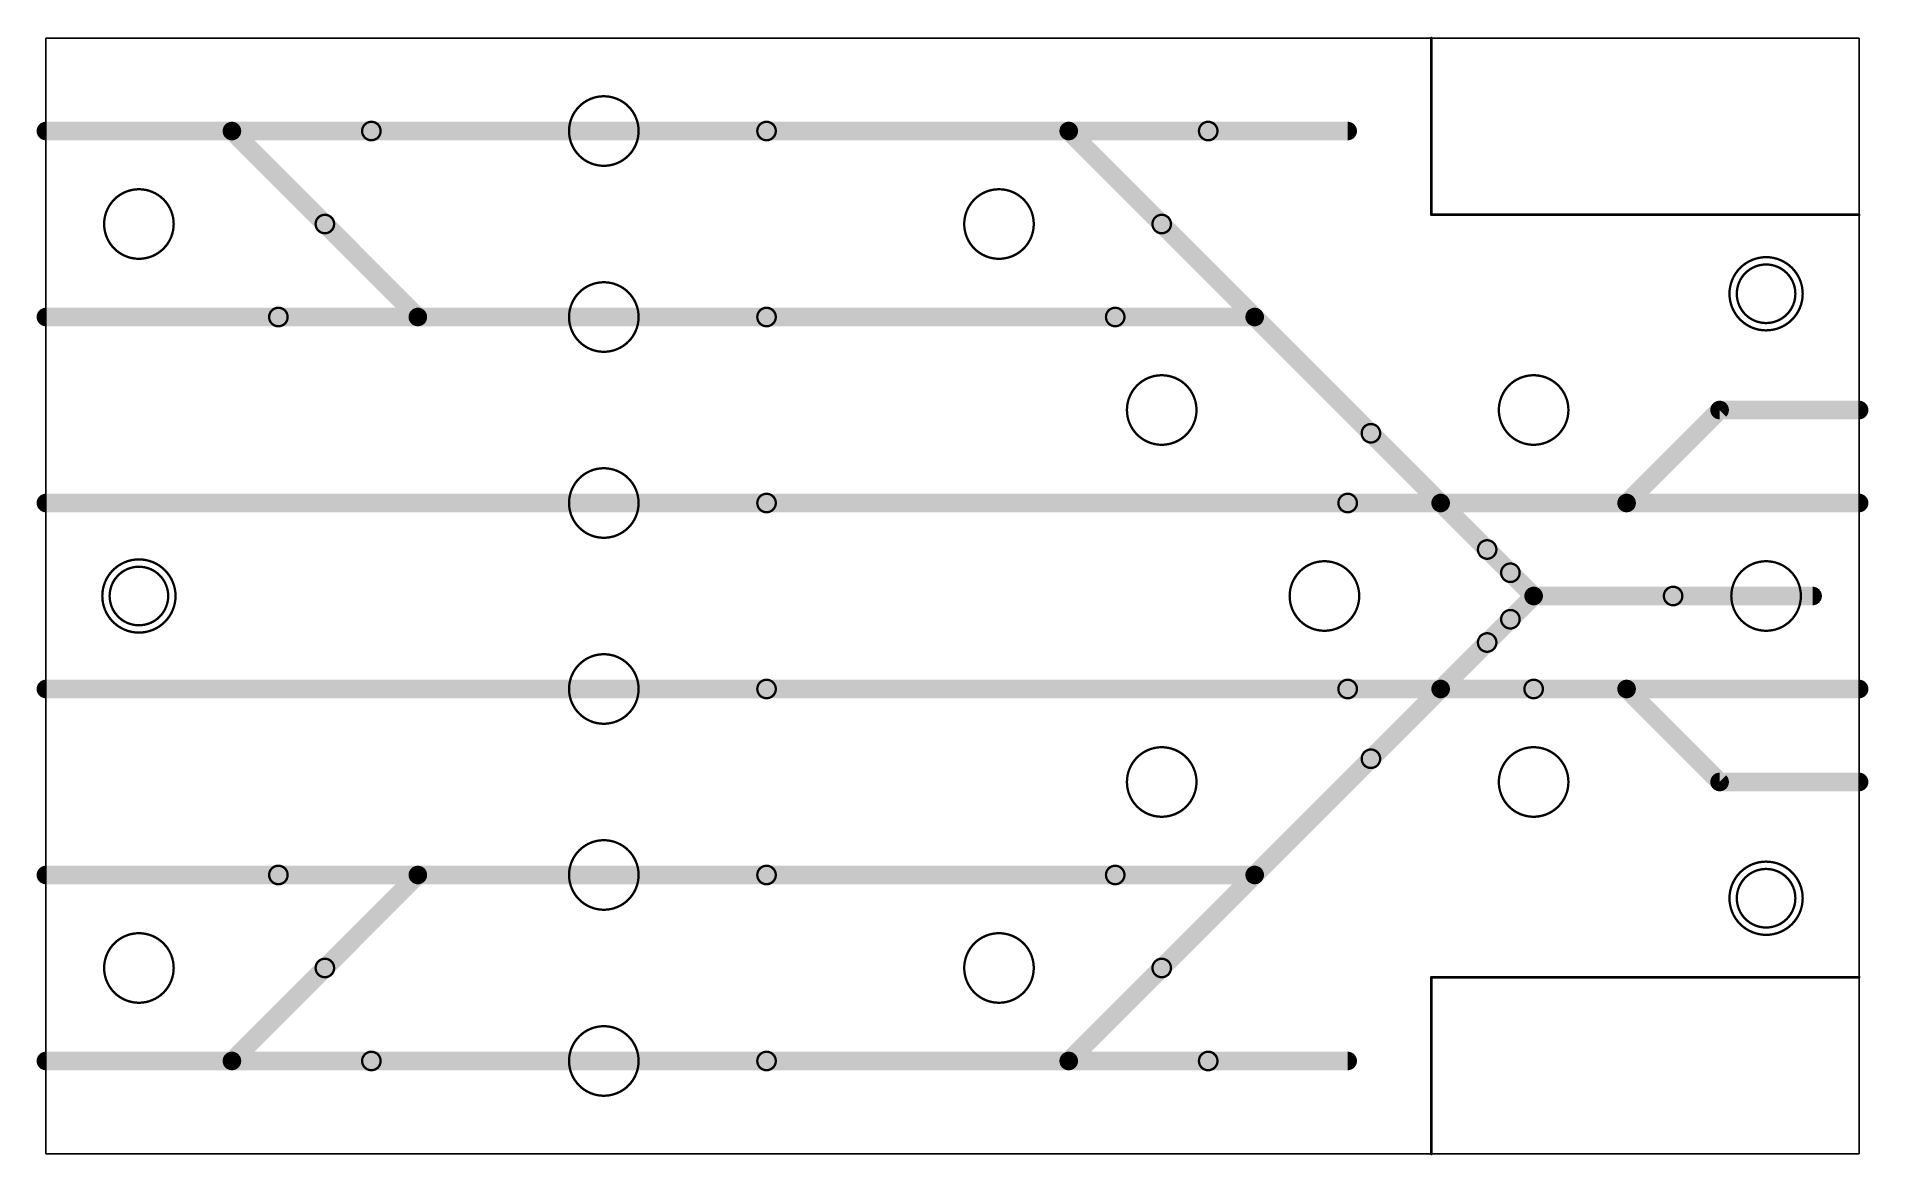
# Model space of a CAD drawing. Extents: x -1 to 100, y 0 to 61.
import ezdxf

# ---------------------------------------------------------------- set-up
doc = ezdxf.new("R2010")
doc.units = 0
for name, color, linetype in [('115', 151, 'CONTINUOUS'), ('117', 190, 'CONTINUOUS'), ('20', 30, 'CONTINUOUS')]:
    doc.layers.add(name, color=color, linetype=linetype)

msp = doc.modelspace()

# ---------------------------------------------------------------- linework, layer by layer
at = {"layer": '115', "const_width": 1.016}
for points in [[(0, 55.88), (10.16, 55.88)], [(10.16, 55.88), (55.88, 55.88)], [(20.32, 45.72), (10.16, 55.88)], [(55.88, 55.88), (71.12, 55.88)], [(55.88, 55.88), (66.04, 45.72)], [(20.32, 45.72), (0, 45.72)], [(66.04, 45.72), (20.32, 45.72)], [(66.04, 45.72), (76.2, 35.56)], [(86.36, 35.56), (91.44, 40.64)], [(91.44, 40.64), (99.06, 40.64)], [(76.2, 35.56), (0, 35.56)], [(76.2, 35.56), (86.36, 35.56)], [(76.2, 35.56), (81.28, 30.48)], [(86.36, 35.56), (99.06, 35.56)], [(76.2, 25.4), (81.28, 30.48)], [(81.28, 30.48), (96.52, 30.48)], [(76.2, 25.4), (0, 25.4)], [(66.04, 15.24), (76.2, 25.4)], [(76.2, 25.4), (86.36, 25.4)], [(86.36, 25.4), (99.06, 25.4)], [(86.36, 25.4), (91.44, 20.32)], [(91.44, 20.32), (99.06, 20.32)], [(20.32, 15.24), (0, 15.24)], [(20.32, 15.24), (10.16, 5.08)], [(66.04, 15.24), (20.32, 15.24)], [(55.88, 5.08), (66.04, 15.24)], [(0, 5.08), (10.16, 5.08)], [(10.16, 5.08), (55.88, 5.08)], [(55.88, 5.08), (71.12, 5.08)]]:
    msp.add_lwpolyline(points, dxfattribs=at)
at = {"layer": '115', "const_width": 0.508}
for points in [[(0, 56.134, 1), (0, 55.626)], [(10.16, 56.134, 1), (10.16, 55.626)], [(10.3396, 56.0596, 1), (9.9804, 55.7004)], [(10.16, 55.626, 1), (10.16, 56.134)], [(55.88, 56.134, 1), (55.88, 55.626)], [(56.0596, 56.0596, 1), (55.7004, 55.7004)], [(55.88, 55.626, 1), (55.88, 56.134)], [(71.12, 55.626, 1), (71.12, 56.134)], [(0, 45.974, 1), (0, 45.466)], [(20.32, 45.974, 1), (20.32, 45.466)], [(20.1404, 45.5404, 1), (20.4996, 45.8996)], [(20.32, 45.466, 1), (20.32, 45.974)], [(66.2196, 45.8996, 1), (65.8604, 45.5404)], [(65.8604, 45.5404, 1), (66.2196, 45.8996)], [(66.04, 45.466, 1), (66.04, 45.974)], [(91.44, 40.894, 1), (91.44, 40.386)], [(91.6196, 40.4604, 1), (91.2604, 40.8196)], [(99.06, 40.386, 1), (99.06, 40.894)], [(0, 35.814, 1), (0, 35.306)], [(76.2, 35.814, 1), (76.2, 35.306)], [(76.3796, 35.7396, 1), (76.0204, 35.3804)], [(76.2, 35.306, 1), (76.2, 35.814)], [(86.36, 35.814, 1), (86.36, 35.306)], [(86.36, 35.306, 1), (86.36, 35.814)], [(99.06, 35.306, 1), (99.06, 35.814)], [(76.0204, 35.3804, 1), (76.3796, 35.7396)], [(86.1804, 35.7396, 1), (86.5396, 35.3804)], [(81.28, 30.734, 1), (81.28, 30.226)], [(81.4596, 30.3004, 1), (81.1004, 30.6596)], [(81.1004, 30.3004, 1), (81.4596, 30.6596)], [(96.52, 30.226, 1), (96.52, 30.734)], [(0, 25.654, 1), (0, 25.146)], [(76.2, 25.654, 1), (76.2, 25.146)], [(76.0204, 25.5796, 1), (76.3796, 25.2204)], [(76.3796, 25.2204, 1), (76.0204, 25.5796)], [(76.2, 25.146, 1), (76.2, 25.654)], [(86.36, 25.654, 1), (86.36, 25.146)], [(86.5396, 25.5796, 1), (86.1804, 25.2204)], [(86.36, 25.146, 1), (86.36, 25.654)], [(99.06, 25.146, 1), (99.06, 25.654)], [(91.44, 20.574, 1), (91.44, 20.066)], [(91.2604, 20.1404, 1), (91.6196, 20.4996)], [(99.06, 20.066, 1), (99.06, 20.574)], [(0, 15.494, 1), (0, 14.986)], [(20.32, 15.494, 1), (20.32, 14.986)], [(20.4996, 15.0604, 1), (20.1404, 15.4196)], [(20.32, 14.986, 1), (20.32, 15.494)], [(65.8604, 15.4196, 1), (66.2196, 15.0604)], [(66.2196, 15.0604, 1), (65.8604, 15.4196)], [(66.04, 14.986, 1), (66.04, 15.494)], [(0, 5.334, 1), (0, 4.826)], [(10.16, 5.334, 1), (10.16, 4.826)], [(9.9804, 5.2596, 1), (10.3396, 4.9004)], [(10.16, 4.826, 1), (10.16, 5.334)], [(55.88, 5.334, 1), (55.88, 4.826)], [(55.7004, 5.2596, 1), (56.0596, 4.9004)], [(55.88, 4.826, 1), (55.88, 5.334)], [(71.12, 4.826, 1), (71.12, 5.334)]]:
    msp.add_lwpolyline(points, format="xyb", dxfattribs=at)
at = {"layer": '117', "const_width": 0.1524}
for points in [[(75.692, 60.96), (75.692, 51.308)], [(75.692, 51.308), (99.06, 51.308)], [(75.692, 0), (75.692, 9.652)], [(75.692, 9.652), (99.06, 9.652)]]:
    msp.add_lwpolyline(points, dxfattribs=at)
at = {"layer": '117'}
for points, const_width in [([(75.7301, 60.96, 1), (75.6539, 60.96)], 0.0762), ([(30.48, 53.98, 1), (30.48, 57.78, 1), (30.48, 53.98)], 0.127), ([(17.78, 55.375, 1), (17.78, 56.385, 1), (17.78, 55.375)], 0.127), ([(39.37, 55.375, 1), (39.37, 56.385, 1), (39.37, 55.375)], 0.127), ([(63.5, 55.375, 1), (63.5, 56.385, 1), (63.5, 55.375)], 0.127), ([(5.08, 48.9, 1), (5.08, 52.7, 1), (5.08, 48.9)], 0.127), ([(52.07, 48.9, 1), (52.07, 52.7, 1), (52.07, 48.9)], 0.127), ([(15.24, 50.295, 1), (15.24, 51.305, 1), (15.24, 50.295)], 0.127), ([(60.96, 50.295, 1), (60.96, 51.305, 1), (60.96, 50.295)], 0.127), ([(75.692, 51.3461, 1), (75.692, 51.2699)], 0.0762), ([(75.6539, 51.308, 1), (75.7301, 51.308)], 0.0762), ([(99.06, 51.2699, 1), (99.06, 51.3461)], 0.0762), ([(93.98, 44.99, 1), (93.98, 48.99, 1), (93.98, 44.99)], 0.127), ([(93.98, 45.39, 1), (93.98, 48.59, 1), (93.98, 45.39)], 0.127), ([(30.48, 43.82, 1), (30.48, 47.62, 1), (30.48, 43.82)], 0.127), ([(12.7, 45.215, 1), (12.7, 46.225, 1), (12.7, 45.215)], 0.127), ([(39.37, 45.215, 1), (39.37, 46.225, 1), (39.37, 45.215)], 0.127), ([(58.42, 45.215, 1), (58.42, 46.225, 1), (58.42, 45.215)], 0.127), ([(60.96, 38.74, 1), (60.96, 42.54, 1), (60.96, 38.74)], 0.127), ([(81.28, 38.74, 1), (81.28, 42.54, 1), (81.28, 38.74)], 0.127), ([(72.39, 38.865, 1), (72.39, 39.875, 1), (72.39, 38.865)], 0.127), ([(30.48, 33.66, 1), (30.48, 37.46, 1), (30.48, 33.66)], 0.127), ([(39.37, 35.055, 1), (39.37, 36.065, 1), (39.37, 35.055)], 0.127), ([(71.12, 35.055, 1), (71.12, 36.065, 1), (71.12, 35.055)], 0.127), ([(78.74, 32.515, 1), (78.74, 33.525, 1), (78.74, 32.515)], 0.127), ([(5.08, 28.48, 1), (5.08, 32.48, 1), (5.08, 28.48)], 0.127), ([(5.08, 28.88, 1), (5.08, 32.08, 1), (5.08, 28.88)], 0.127), ([(69.85, 28.58, 1), (69.85, 32.38, 1), (69.85, 28.58)], 0.127), ([(80.01, 31.245, 1), (80.01, 32.255, 1), (80.01, 31.245)], 0.127), ([(93.98, 28.58, 1), (93.98, 32.38, 1), (93.98, 28.58)], 0.127), ([(88.9, 29.975, 1), (88.9, 30.985, 1), (88.9, 29.975)], 0.127), ([(80.01, 28.705, 1), (80.01, 29.715, 1), (80.01, 28.705)], 0.127), ([(78.74, 27.435, 1), (78.74, 28.445, 1), (78.74, 27.435)], 0.127), ([(30.48, 23.5, 1), (30.48, 27.3, 1), (30.48, 23.5)], 0.127), ([(39.37, 24.895, 1), (39.37, 25.905, 1), (39.37, 24.895)], 0.127), ([(71.12, 24.895, 1), (71.12, 25.905, 1), (71.12, 24.895)], 0.127), ([(81.28, 24.895, 1), (81.28, 25.905, 1), (81.28, 24.895)], 0.127), ([(60.96, 18.42, 1), (60.96, 22.22, 1), (60.96, 18.42)], 0.127), ([(72.39, 21.085, 1), (72.39, 22.095, 1), (72.39, 21.085)], 0.127), ([(81.28, 18.42, 1), (81.28, 22.22, 1), (81.28, 18.42)], 0.127), ([(30.48, 13.34, 1), (30.48, 17.14, 1), (30.48, 13.34)], 0.127), ([(93.98, 11.97, 1), (93.98, 15.97, 1), (93.98, 11.97)], 0.127), ([(12.7, 14.735, 1), (12.7, 15.745, 1), (12.7, 14.735)], 0.127), ([(39.37, 14.735, 1), (39.37, 15.745, 1), (39.37, 14.735)], 0.127), ([(58.42, 14.735, 1), (58.42, 15.745, 1), (58.42, 14.735)], 0.127), ([(93.98, 12.37, 1), (93.98, 15.57, 1), (93.98, 12.37)], 0.127), ([(5.08, 8.26, 1), (5.08, 12.06, 1), (5.08, 8.26)], 0.127), ([(52.07, 8.26, 1), (52.07, 12.06, 1), (52.07, 8.26)], 0.127), ([(15.24, 9.655, 1), (15.24, 10.665, 1), (15.24, 9.655)], 0.127), ([(60.96, 9.655, 1), (60.96, 10.665, 1), (60.96, 9.655)], 0.127), ([(75.7301, 9.652, 1), (75.6539, 9.652)], 0.0762), ([(75.692, 9.6901, 1), (75.692, 9.6139)], 0.0762), ([(99.06, 9.6139, 1), (99.06, 9.6901)], 0.0762), ([(30.48, 3.18, 1), (30.48, 6.98, 1), (30.48, 3.18)], 0.127), ([(17.78, 4.575, 1), (17.78, 5.585, 1), (17.78, 4.575)], 0.127), ([(39.37, 4.575, 1), (39.37, 5.585, 1), (39.37, 4.575)], 0.127), ([(63.5, 4.575, 1), (63.5, 5.585, 1), (63.5, 4.575)], 0.127), ([(75.6539, 0, 1), (75.7301, 0)], 0.0762)]:
    msp.add_lwpolyline(points, format="xyb", dxfattribs=dict(at, const_width=const_width))
at = {"layer": '20'}
for p, q in [((99.06, 60.96), (0, 60.96)), ((0, 60.96), (0, 0)), ((99.06, 0), (99.06, 60.96)), ((0, 0), (99.06, 0))]:
    msp.add_line(p, q, dxfattribs=at)
for centre in [(93.98, 46.99), (5.08, 30.48), (93.98, 13.97)]:
    msp.add_circle(centre, 1.6, dxfattribs=at)

doc.saveas('drawing.dxf')
